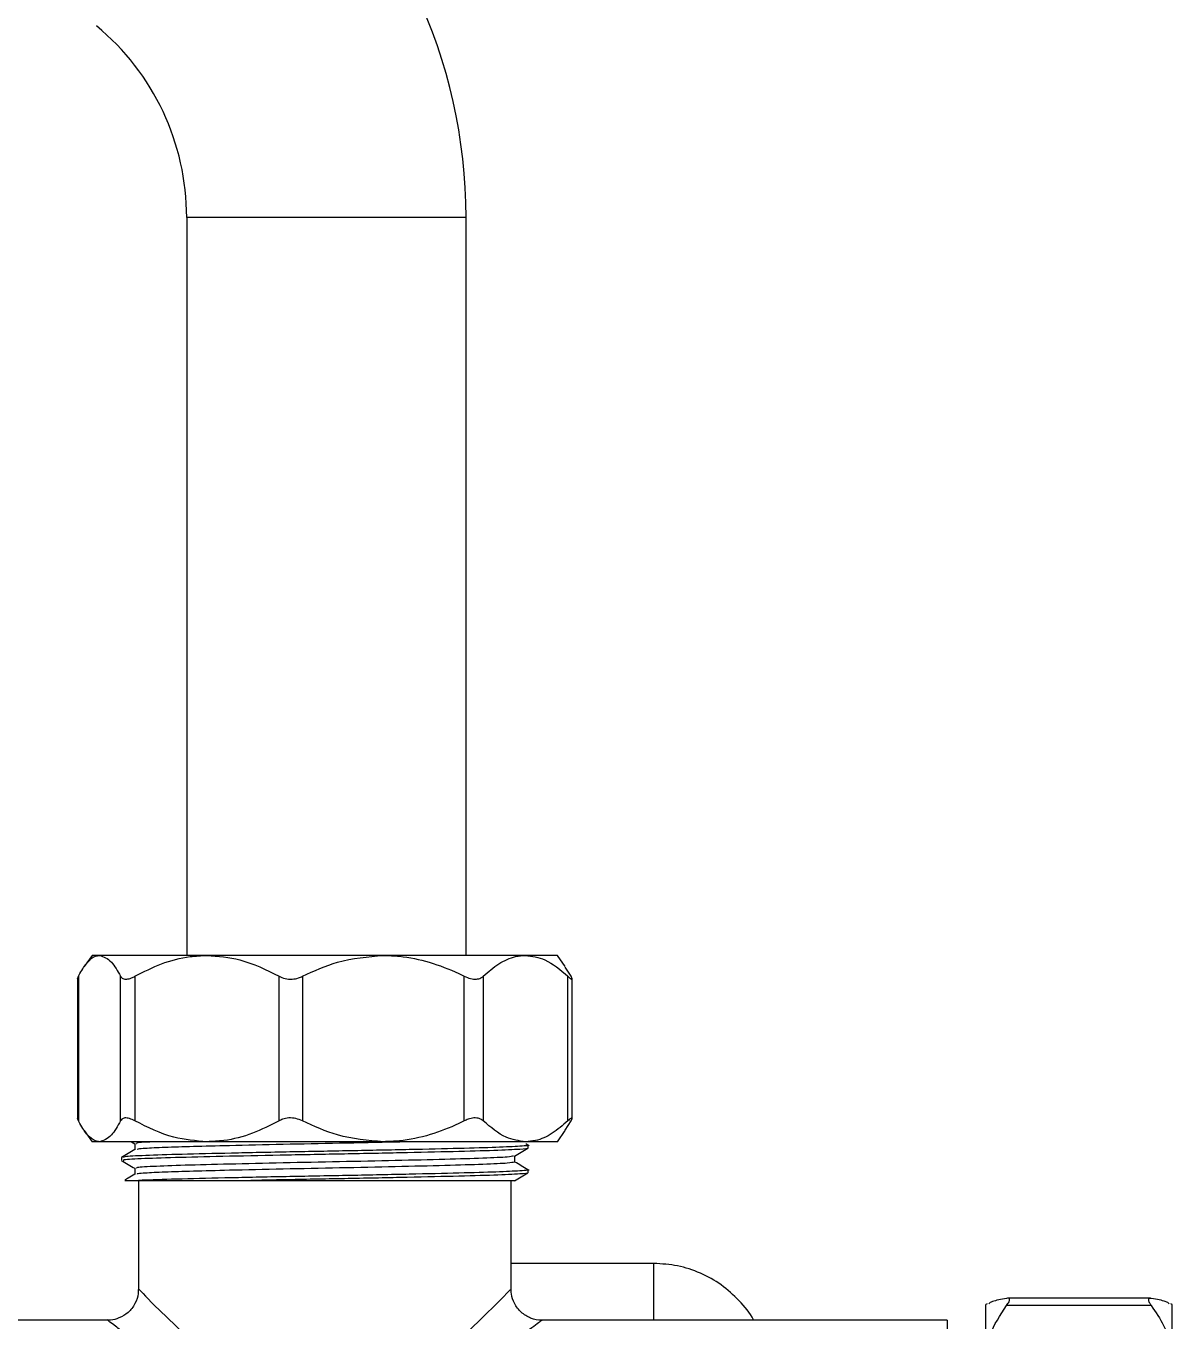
# Model space of a CAD drawing. Extents: x 75 to 2075, y 25 to 1460.
# Drawn here: x 552.8 to 675.9, y 1026.3 to 1165.4 of the extents above; entities that cross this region are included whole.
import ezdxf

# ---------------------------------------------------------------- set-up
doc = ezdxf.new("R2010")
doc.units = 0
doc.header["$LTSCALE"] = 5
doc.linetypes.add('SLD-KATı', pattern=[0])
doc.layers.get('0').update_dxf_attribs({"linetype": 'CONTINUOUS'})

msp = doc.modelspace()

# ---------------------------------------------------------------- linework, layer by layer
at = {"color": 7, "linetype": 'SLD-KATı'}
for p, q in [((570.094, 1144.824), (570.094, 1065.563)), ((600.094, 1065.563), (600.094, 1144.824)), ((559.927, 1065.563), (559.095, 1064.374)), ((560.732, 1065.563), (559.927, 1065.563)), ((572.269, 1065.563), (560.732, 1065.563)), ((591.221, 1065.563), (572.269, 1065.563)), ((606.486, 1065.563), (591.221, 1065.563)), ((609.927, 1065.563), (606.486, 1065.563)), ((610.759, 1064.374), (609.927, 1065.563)), ((611.381, 1063.331), (610.739, 1064.314)), ((558.366, 1063.074), (558.366, 1048.058)), ((558.473, 1063.331), (558.473, 1047.794)), ((562.992, 1047.794), (562.992, 1063.331)), ((564.53, 1063.331), (564.53, 1047.794)), ((580.009, 1047.794), (580.009, 1063.331)), ((582.535, 1063.331), (582.535, 1047.794)), ((599.907, 1047.794), (599.907, 1063.331)), ((601.942, 1063.331), (601.942, 1047.794)), ((611.03, 1047.794), (611.03, 1063.331)), ((611.489, 1048.058), (611.489, 1063.074)), ((610.739, 1046.811), (611.381, 1047.794)), ((559.095, 1046.751), (559.927, 1045.563)), ((609.927, 1045.563), (610.759, 1046.751)), ((560.732, 1045.563), (559.927, 1045.563)), ((572.269, 1045.563), (560.732, 1045.563)), ((564.156, 1045.563), (564.526, 1045.349)), ((564.526, 1045.358), (564.526, 1044.701)), ((591.221, 1045.563), (572.269, 1045.563)), ((606.486, 1045.563), (591.221, 1045.563)), ((609.927, 1045.563), (606.486, 1045.563)), ((606.749, 1045.203), (606.535, 1045.327)), ((606.76, 1044.86), (606.76, 1045.19)), ((563.094, 1043.868), (563.094, 1043.537)), ((605.328, 1043.371), (605.328, 1044.026)), ((564.526, 1042.712), (564.526, 1042.056)), ((606.76, 1042.214), (606.76, 1042.544)), ((564.927, 1041.396), (564.927, 1029.676)), ((564.936, 1041.396), (576.999, 1041.396)), ((604.927, 1029.729), (604.927, 1041.396)), ((620.257, 1032.484), (604.927, 1032.484)), ((656.057, 1028.154), (655.927, 1028.063)), ((655.927, 1022.18), (655.927, 1028.063)), ((673.696, 1027.963), (658.159, 1027.963)), ((673.595, 1028.747), (658.273, 1028.747)), ((675.927, 1028.063), (675.797, 1028.154)), ((675.927, 1022.18), (675.927, 1028.063)), ((561.602, 1026.396), (488.427, 1026.396)), ((651.76, 1026.396), (608.26, 1026.396)), ((651.76, 1026.396), (651.76, 979.858))]:
    msp.add_line(p, q, dxfattribs=at)
at = {"color": 8, "linetype": 'SLD-KATı'}
for p, q in [((600.094, 1144.824), (570.094, 1144.824)), ((620.257, 1026.396), (620.257, 1032.484))]:
    msp.add_line(p, q, dxfattribs=at)
at = {"color": 8, "linetype": 'SLD-KATı', "flags": 128}
msp.add_lwpolyline([(564.977, 1029.678), (565.405, 1029.243), (565.667, 1028.977), (566.618, 1028.021), (567.916, 1026.738), (570.114, 1024.634), (572.779, 1022.234), (575.536, 1019.995), (578.71, 1017.871), (582.763, 1016.217), (585.734, 1016.007), (586.532, 1016.108), (590.074, 1017.301), (593.511, 1019.401), (596.623, 1021.847), (599.235, 1024.165), (601.538, 1026.349), (603.784, 1028.571), (604.85, 1029.651), (604.927, 1029.729), (604.927, 1029.729)], dxfattribs=at)
at = {"color": 7, "linetype": 'SLD-KATı'}
for radius in [56.667, 26.667]:
    msp.add_arc((543.427, 1144.824), radius, 0, 50.46053, dxfattribs=at)
for points, knots in [([(558.473, 1063.331), (558.525, 1063.429), (558.833, 1064.009), (559.427, 1064.894), (560.142, 1065.491), (560.583, 1065.545), (560.732, 1065.563)], [0, 0, 0, 0, 0.07326408, 0.43654252, 0.80887195, 1, 1, 1, 1]), ([(560.732, 1065.563), (561.165, 1065.422), (561.95, 1065.167), (562.669, 1063.9), (562.992, 1063.331)], [0, 0, 0, 0, 0.5510098, 1, 1, 1, 1]), ([(564.53, 1063.331), (565.469, 1063.808), (567.372, 1064.774), (570.011, 1065.466), (571.666, 1065.537), (572.269, 1065.563)], [0, 0, 0, 0, 0.3824112, 0.7746536, 1, 1, 1, 1]), ([(572.269, 1065.563), (573.465, 1065.471), (576.154, 1065.266), (578.632, 1064.022), (580.009, 1063.331)], [0, 0, 0, 0, 0.4446442, 1, 1, 1, 1]), ([(582.535, 1063.331), (583.776, 1063.9), (586.539, 1065.167), (589.558, 1065.422), (591.221, 1065.563)], [0, 0, 0, 0, 0.4489897, 1, 1, 1, 1]), ([(591.221, 1065.563), (591.796, 1065.545), (593.461, 1065.492), (596.209, 1064.903), (598.495, 1064.022), (599.707, 1063.429), (599.907, 1063.331)], [0, 0, 0, 0, 0.1911277, 0.5537061, 0.9267364, 1, 1, 1, 1]), ([(601.942, 1063.331), (602.493, 1063.808), (603.61, 1064.774), (605.16, 1065.466), (606.131, 1065.537), (606.486, 1065.563)], [0, 0, 0, 0, 0.3824111, 0.7746522, 1, 1, 1, 1]), ([(606.486, 1065.563), (607.188, 1065.471), (608.767, 1065.266), (610.222, 1064.022), (611.03, 1063.331)], [0, 0, 0, 0, 0.444644, 1, 1, 1, 1]), ([(558.383, 1063.074), (558.381, 1063.095), (558.375, 1063.139), (558.439, 1063.265), (558.473, 1063.331)], [0, 0, 0, 0, 0.4697556, 1, 1, 1, 1]), ([(562.992, 1063.331), (563.064, 1063.234), (563.21, 1063.038), (563.636, 1062.985), (564.103, 1063.109), (564.408, 1063.268), (564.53, 1063.331)], [0, 0, 0, 0, 0.2806946, 0.5628289, 0.8257488, 1, 1, 1, 1]), ([(580.009, 1063.331), (580.219, 1063.234), (580.64, 1063.038), (581.391, 1062.985), (582.041, 1063.109), (582.394, 1063.268), (582.535, 1063.331)], [0, 0, 0, 0, 0.2806957, 0.5628311, 0.8257492, 1, 1, 1, 1]), ([(599.907, 1063.331), (600.131, 1063.234), (600.582, 1063.038), (601.217, 1062.985), (601.669, 1063.109), (601.864, 1063.268), (601.942, 1063.331)], [0, 0, 0, 0, 0.2806944, 0.5628314, 0.8257481, 1, 1, 1, 1]), ([(611.03, 1063.331), (611.137, 1063.234), (611.353, 1063.038), (611.501, 1062.985), (611.491, 1063.109), (611.412, 1063.268), (611.381, 1063.331)], [0, 0, 0, 0, 0.2806926, 0.5628323, 0.8257493, 1, 1, 1, 1]), ([(558.473, 1047.794), (558.415, 1047.906), (558.347, 1048.037), (558.374, 1048.055), (558.378, 1048.058)], [0, 0, 0, 0, 0.8534879, 1, 1, 1, 1]), ([(560.732, 1045.563), (560.583, 1045.581), (560.15, 1045.634), (559.435, 1046.223), (558.84, 1047.104), (558.525, 1047.697), (558.473, 1047.794)], [0, 0, 0, 0, 0.1911266, 0.5537052, 0.9267366, 1, 1, 1, 1]), ([(562.992, 1047.794), (562.669, 1047.225), (561.95, 1045.958), (561.165, 1045.703), (560.732, 1045.563)], [0, 0, 0, 0, 0.4489902, 1, 1, 1, 1]), ([(564.53, 1047.794), (564.334, 1047.892), (563.94, 1048.088), (563.445, 1048.141), (563.137, 1048.017), (563.033, 1047.858), (562.992, 1047.794)], [0, 0, 0, 0, 0.28069238, 0.56283514, 0.82575008, 1, 1, 1, 1]), ([(572.269, 1045.563), (571.074, 1045.654), (568.385, 1045.86), (565.906, 1047.104), (564.53, 1047.794)], [0, 0, 0, 0, 0.4446442, 1, 1, 1, 1]), ([(580.009, 1047.794), (579.069, 1047.318), (577.166, 1046.352), (574.527, 1045.66), (572.873, 1045.589), (572.269, 1045.563)], [0, 0, 0, 0, 0.3824099, 0.7746523, 1, 1, 1, 1]), ([(582.535, 1047.794), (582.304, 1047.892), (581.839, 1048.088), (581.077, 1048.141), (580.455, 1048.017), (580.136, 1047.858), (580.009, 1047.794)], [0, 0, 0, 0, 0.2806944, 0.5628311, 0.8257477, 1, 1, 1, 1]), ([(591.221, 1045.563), (589.558, 1045.703), (586.539, 1045.958), (583.776, 1047.225), (582.535, 1047.794)], [0, 0, 0, 0, 0.5510103, 1, 1, 1, 1]), ([(599.907, 1047.794), (599.707, 1047.697), (598.521, 1047.116), (596.238, 1046.232), (593.49, 1045.635), (591.796, 1045.581), (591.221, 1045.563)], [0, 0, 0, 0, 0.0732644, 0.4365425, 0.80887, 1, 1, 1, 1]), ([(601.942, 1047.794), (601.811, 1047.892), (601.548, 1048.088), (600.964, 1048.141), (600.392, 1048.017), (600.045, 1047.858), (599.907, 1047.794)], [0, 0, 0, 0, 0.2806957, 0.562829, 0.8257476, 1, 1, 1, 1]), ([(606.486, 1045.563), (605.784, 1045.654), (604.205, 1045.86), (602.75, 1047.104), (601.942, 1047.794)], [0, 0, 0, 0, 0.4446445, 1, 1, 1, 1]), ([(611.03, 1047.794), (610.478, 1047.318), (609.361, 1046.352), (607.811, 1045.66), (606.84, 1045.589), (606.486, 1045.563)], [0, 0, 0, 0, 0.3824107, 0.7746524, 1, 1, 1, 1]), ([(611.381, 1047.794), (611.427, 1047.892), (611.52, 1048.088), (611.457, 1048.141), (611.27, 1048.017), (611.098, 1047.858), (611.03, 1047.794)], [0, 0, 0, 0, 0.280691, 0.5628329, 0.8257496, 1, 1, 1, 1]), ([(564.538, 1044.708), (564.299, 1044.57), (563.822, 1044.294), (563.344, 1044.018), (563.105, 1043.88)], [0, 0, 0, 0, 0.4999992, 1, 1, 1, 1]), ([(606.65, 1044.847), (606.675, 1044.842), (606.875, 1044.808), (605.816, 1044.73), (603.419, 1044.609), (598.884, 1044.489), (593.161, 1044.358), (586.673, 1044.229), (580.025, 1044.108), (573.845, 1043.974), (568.62, 1043.852), (564.971, 1043.725), (563.124, 1043.616), (563.284, 1043.556), (563.334, 1043.537)], [0, 0, 0, 0, 0.0103112, 0.0812814, 0.1792533, 0.2750516, 0.3726, 0.4699664, 0.5658791, 0.6638897, 0.7600766, 0.8570994, 0.9548742, 1, 1, 1, 1]), ([(606.695, 1045.204), (606.717, 1045.201), (607.113, 1045.157), (606.082, 1045.075), (603.607, 1044.947), (599.459, 1044.833), (594.066, 1044.709), (587.732, 1044.579), (581.068, 1044.459), (574.773, 1044.326), (569.363, 1044.201), (565.432, 1044.077), (563.27, 1043.96), (563.305, 1043.893), (563.318, 1043.868)], [0, 0, 0, 0, 0.0054979, 0.0999444, 0.1899635, 0.2780314, 0.370113, 0.4658044, 0.559577, 0.6554793, 0.75018, 0.8447078, 0.9406548, 1, 1, 1, 1]), ([(567.03, 1045.563), (566.852, 1045.556), (565.492, 1045.507), (564.592, 1045.436), (564.713, 1045.376), (564.749, 1045.358)], [0, 0, 0, 0, 0.0947555, 0.7230168, 1, 1, 1, 1]), ([(594.432, 1045.563), (593.799, 1045.547), (591.429, 1045.488), (586.522, 1045.386), (580.359, 1045.266), (574.959, 1045.141), (570.715, 1045.034), (567.591, 1044.938), (565.778, 1044.847), (564.726, 1044.77), (564.751, 1044.73), (564.763, 1044.709)], [0, 0, 0, 0, 0.05443659, 0.2037088, 0.35075222, 0.50101244, 0.61796769, 0.73422775, 0.85293858, 0.92421636, 1, 1, 1, 1]), ([(605.316, 1044.019), (605.555, 1044.157), (606.032, 1044.433), (606.51, 1044.709), (606.749, 1044.847)], [0, 0, 0, 0, 0.4999926, 1, 1, 1, 1]), ([(563.105, 1043.524), (563.344, 1043.386), (563.818, 1043.112), (564.291, 1042.838), (564.526, 1042.703)], [0, 0, 0, 0, 0.5041923, 1, 1, 1, 1]), ([(605.192, 1044.018), (605.06, 1043.984), (604.768, 1043.908), (602.138, 1043.782), (597.987, 1043.662), (592.616, 1043.531), (586.56, 1043.402), (580.346, 1043.281), (574.572, 1043.148), (569.689, 1043.025), (566.282, 1042.898), (564.562, 1042.79), (564.706, 1042.731), (564.749, 1042.712)], [0, 0, 0, 0, 0.08085642, 0.17908983, 0.27514341, 0.37295199, 0.47057799, 0.56674642, 0.66501848, 0.76146178, 0.85874355, 0.95677888, 1, 1, 1, 1]), ([(605.286, 1043.371), (605.143, 1043.332), (604.848, 1043.251), (602.145, 1043.12), (597.985, 1043), (592.617, 1042.87), (586.559, 1042.74), (580.348, 1042.62), (574.961, 1042.496), (570.714, 1042.388), (567.591, 1042.292), (565.778, 1042.201), (564.726, 1042.124), (564.751, 1042.084), (564.763, 1042.063)], [0, 0, 0, 0, 0.0916919, 0.1896881, 0.2855098, 0.3830822, 0.4804725, 0.5764086, 0.6744435, 0.7507491, 0.8266011, 0.9040521, 0.9505562, 1, 1, 1, 1]), ([(606.749, 1042.558), (606.51, 1042.696), (606.037, 1042.969), (605.563, 1043.243), (605.328, 1043.378)], [0, 0, 0, 0, 0.5043204, 1, 1, 1, 1]), ([(564.538, 1042.062), (564.299, 1041.924), (563.933, 1041.713), (563.567, 1041.501), (563.439, 1041.428)], [0, 0, 0, 0, 0.6520115, 1, 1, 1, 1]), ([(606.695, 1042.558), (606.717, 1042.555), (607.113, 1042.511), (606.082, 1042.43), (603.607, 1042.302), (599.459, 1042.187), (594.066, 1042.063), (587.731, 1041.933), (581.07, 1041.813), (574.766, 1041.68), (569.387, 1041.555), (566.349, 1041.462), (565.181, 1041.408), (564.936, 1041.396)], [0, 0, 0, 0, 0.0063216, 0.1149178, 0.2184233, 0.3196853, 0.4255624, 0.53559, 0.6434114, 0.7536815, 0.86257, 0.9712597, 1, 1, 1, 1]), ([(606.65, 1042.201), (606.675, 1042.197), (606.875, 1042.162), (605.816, 1042.084), (603.419, 1041.963), (598.884, 1041.843), (593.159, 1041.712), (586.681, 1041.583), (581.131, 1041.483), (578.039, 1041.418), (576.999, 1041.396)], [0, 0, 0, 0, 0.0167795, 0.1322704, 0.2917015, 0.4475954, 0.6063372, 0.764783, 0.9208631, 1, 1, 1, 1]), ([(605.316, 1041.373), (605.555, 1041.511), (606.032, 1041.787), (606.51, 1042.063), (606.749, 1042.201)], [0, 0, 0, 0, 0.4999851, 1, 1, 1, 1]), ([(563.457, 1041.396), (563.449, 1041.396), (563.425, 1041.396), (563.949, 1041.396), (564.641, 1041.396), (564.936, 1041.396)], [0, 0, 0, 0, 0.2462217, 0.67894043, 1, 1, 1, 1]), ([(576.999, 1041.396), (578.127, 1041.396), (580.4, 1041.396), (583.968, 1041.396), (587.571, 1041.396), (591.106, 1041.396), (594.445, 1041.396), (597.465, 1041.396), (600.1, 1041.396), (602.267, 1041.396), (603.907, 1041.396), (604.939, 1041.396), (605.357, 1041.396), (605.332, 1041.396), (605.327, 1041.396)], [0, 0, 0, 0, 0.0874715, 0.1761559, 0.2648257, 0.3553103, 0.4457949, 0.5346922, 0.6235868, 0.7124496, 0.8013125, 0.8878177, 0.9743228, 1, 1, 1, 1]), ([(630.983, 1026.396), (630.977, 1026.409), (630.608, 1027.195), (629.453, 1028.525), (627.556, 1030.254), (625.295, 1031.512), (622.834, 1032.331), (621.117, 1032.433), (620.257, 1032.484)], [0, 0, 0, 0, 0.0031968, 0.2024037, 0.4016115, 0.600818, 0.8000266, 1, 1, 1, 1]), ([(564.888, 1029.676), (564.895, 1029.542), (564.926, 1029.022), (564.582, 1028.127), (563.863, 1027.185), (562.909, 1026.618), (562.126, 1026.395), (561.711, 1026.413), (561.603, 1026.418)], [0, 0, 0, 0, 0.0780779, 0.3023265, 0.5362884, 0.7586028, 0.9368601, 1, 1, 1, 1]), ([(608.259, 1026.397), (608.251, 1026.396), (607.838, 1026.346), (607.017, 1026.576), (605.972, 1027.195), (605.265, 1028.135), (604.939, 1029.041), (604.948, 1029.579), (604.952, 1029.761)], [0, 0, 0, 0, 0.0047007, 0.237731, 0.4639123, 0.6933704, 0.8960911, 1, 1, 1, 1]), ([(655.927, 1022.18), (656.019, 1023.073), (656.224, 1025.082), (657.468, 1026.934), (658.159, 1027.963)], [0, 0, 0, 0, 0.44464313, 1, 1, 1, 1]), ([(658.159, 1028.735), (657.57, 1028.627), (656.556, 1028.44), (656.325, 1028.236), (656.228, 1028.151)], [0, 0, 0, 0, 0.5813911, 1, 1, 1, 1]), ([(658.159, 1027.963), (658.256, 1028.105), (658.452, 1028.388), (658.505, 1028.66), (658.381, 1028.76), (658.222, 1028.742), (658.159, 1028.735)], [0, 0, 0, 0, 0.280697, 0.5628328, 0.825749, 1, 1, 1, 1]), ([(673.696, 1028.735), (673.598, 1028.742), (673.402, 1028.755), (673.349, 1028.564), (673.473, 1028.275), (673.632, 1028.052), (673.696, 1027.963)], [0, 0, 0, 0, 0.2806969, 0.562831, 0.8257534, 1, 1, 1, 1]), ([(675.626, 1028.151), (675.529, 1028.236), (675.298, 1028.44), (674.285, 1028.627), (673.696, 1028.735)], [0, 0, 0, 0, 0.4186089, 1, 1, 1, 1]), ([(673.696, 1027.963), (674.172, 1027.261), (675.138, 1025.839), (675.83, 1023.867), (675.901, 1022.631), (675.927, 1022.18)], [0, 0, 0, 0, 0.3824114, 0.7746522, 1, 1, 1, 1])]:
    msp.add_open_spline(points, degree=3, knots=knots, dxfattribs=at)
at = {"color": 8, "linetype": 'SLD-KATı'}
msp.add_open_spline([(608.26, 1026.396), (608.242, 1026.382), (608.17, 1026.327), (607.084, 1025.495), (604.663, 1023.683), (601.72, 1021.576), (598.599, 1019.477), (595.03, 1017.33), (591.114, 1015.448), (586.809, 1014.262), (582.138, 1014.377), (577.837, 1015.828), (574.008, 1017.799), (570.688, 1019.847), (567.643, 1021.92), (565.268, 1023.635), (563.533, 1024.924), (562.159, 1025.963), (561.595, 1026.395), (561.602, 1026.39), (561.602, 1026.39)], degree=3, knots=[0, 0, 0, 0, 0.0243629, 0.0958201, 0.1721802, 0.2305786, 0.2906409, 0.3524523, 0.4158976, 0.4744945, 0.5343202, 0.602666, 0.6601028, 0.718883, 0.7782535, 0.839278, 0.8808439, 0.9235565, 0.9915323, 1, 1, 1, 1], dxfattribs=at)

doc.saveas('drawing.dxf')
